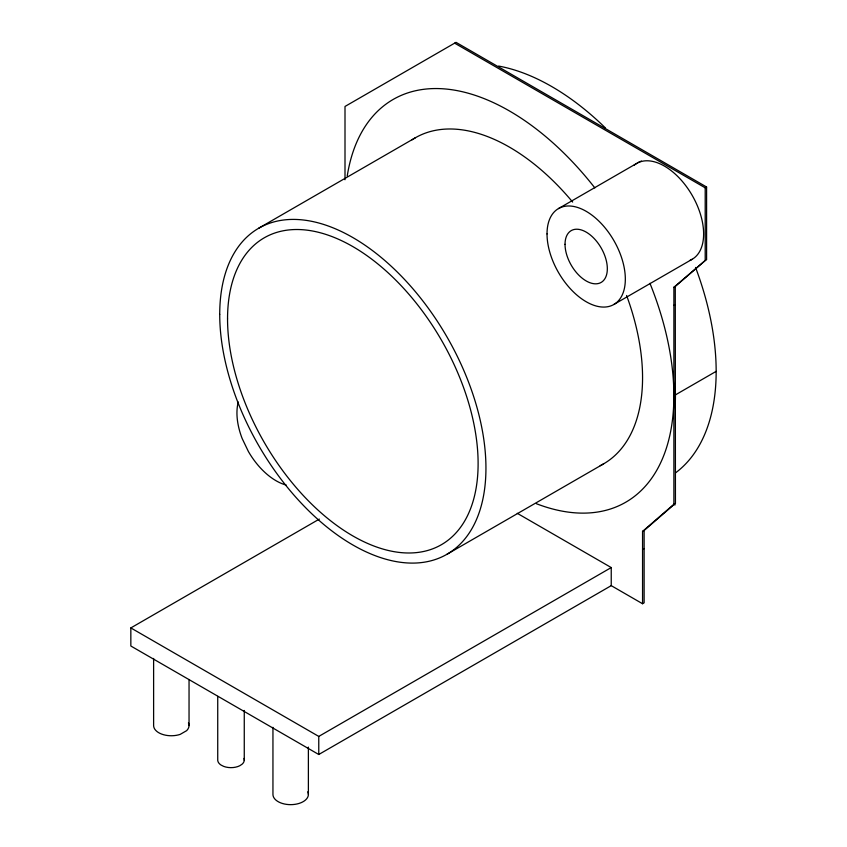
<?xml version="1.0" encoding="UTF-8"?>
<svg xmlns="http://www.w3.org/2000/svg" width="847" height="847" viewBox="0 0 847 847"><rect width="100%" height="100%" fill="white"/><g stroke="black" fill="none" stroke-linecap="round" stroke-linejoin="round"><path stroke-width="1.27" d="M153.614 658.447L153.614 725.519A17.713 10.228 0 0 0 180.189 734.381L186.668 730.643A17.713 10.228 0 0 0 188.436 722.872M189.04 725.519L189.05 679.495M706.589 259.341L675.271 286.466L675.44 503.372L644.122 530.497L644.122 602.831L642.555 603.731L642.555 531.397L673.884 504.272L673.884 287.271L706.589 259.341L706.589 187.007L456.035 42.35L345.004 106.457L345.004 179.733M258.706 228.214L415.316 137.807M558.491 208.574L636.796 163.365M454.648 43.155L705.202 187.812L706.589 187.007M613.863 304.475L692.168 259.267M673.884 287.271L675.271 286.466M673.884 305.354L675.271 304.549M642.555 603.731L611.238 585.648L318.768 754.497L130.84 646.007L130.84 627.923L319.34 519.084M673.884 395.771L716.16 371.357M446.962 554.287L603.572 463.87M675.44 503.372L673.884 504.272L675.048 504.95M642.555 531.397L644.122 530.497M130.84 627.923L318.768 736.414L611.238 567.564L611.238 585.648M642.555 549.481L644.122 548.581M517.273 513.314L611.238 567.564M674.583 387.026L675.44 394.871A232.554 134.26 60 0 1 675.334 401.849M705.202 187.812L705.202 260.145M318.768 736.414L318.768 754.497M308.382 747.096L308.382 794.444M272.946 727.329L272.946 794.401A17.713 10.228 0 0 0 292.935 804.565A17.713 10.228 0 0 0 307.789 791.797M244.264 710.464L244.264 760.437M217.732 696.382L217.732 759.505A13.287 7.676 0 0 0 221.046 765.063L223.672 766.376A13.287 7.676 0 0 0 239.807 765.72L242.083 764.206A13.287 7.676 0 0 0 244.01 758.436M633.874 165.461A55.373 31.964 60 0 1 691.639 194.439A55.373 31.964 60 0 1 690.03 260.325M638.193 162.56A55.373 31.964 60 0 1 641.465 161.078M286.233 485.077A55.373 31.964 60 0 1 248.415 451.546L242.189 438.587A55.373 31.964 60 0 1 238.282 402.018M498.587 66.055A232.554 134.26 60 0 1 605.467 128.003M695.567 267.451A232.554 134.26 60 0 1 675.588 472.817M649.956 283.332A232.554 134.26 60 0 1 536.405 503.711M347.228 176.049A232.554 134.26 60 0 1 594.848 187.896M412.034 139.829A188.256 108.691 60 0 1 572.646 202.052M626.6 295.487A188.256 108.691 60 0 1 600.174 465.691M565.034 244.317A29.899 17.258 60 0 0 596.754 283.777A29.899 17.258 60 0 0 596.754 241.49A29.899 17.258 60 0 0 565.034 244.317M547.024 233.92A55.373 31.964 60 0 0 605.753 306.985A55.373 31.964 60 0 0 605.753 228.679A55.373 31.964 60 0 0 547.024 233.92M227.547 318.917A177.182 102.296 60 0 0 415.475 552.699A177.182 102.296 60 0 0 415.475 302.135A177.182 102.296 60 0 0 227.547 318.917M219.722 314.396A188.256 108.691 60 0 0 419.392 562.789A188.256 108.691 60 0 0 419.392 296.566A188.256 108.691 60 0 0 219.722 314.396"/></g></svg>
